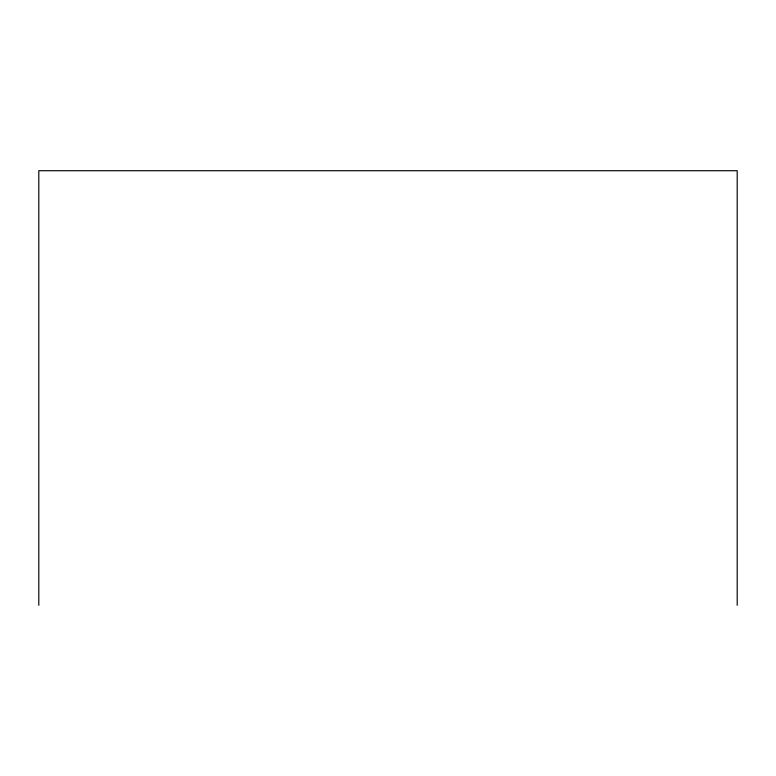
<?xml version="1.0" encoding="UTF-8"?>
<svg xmlns="http://www.w3.org/2000/svg" width="776" height="776" viewBox="0 0 776 776"><rect width="100%" height="100%" fill="white"/><g stroke="black" fill="none" stroke-linecap="round" stroke-linejoin="round"><path stroke-width="1.16" d="M737.2 605.28L737.2 170.72L38.8 170.72L38.8 605.28"/></g></svg>
